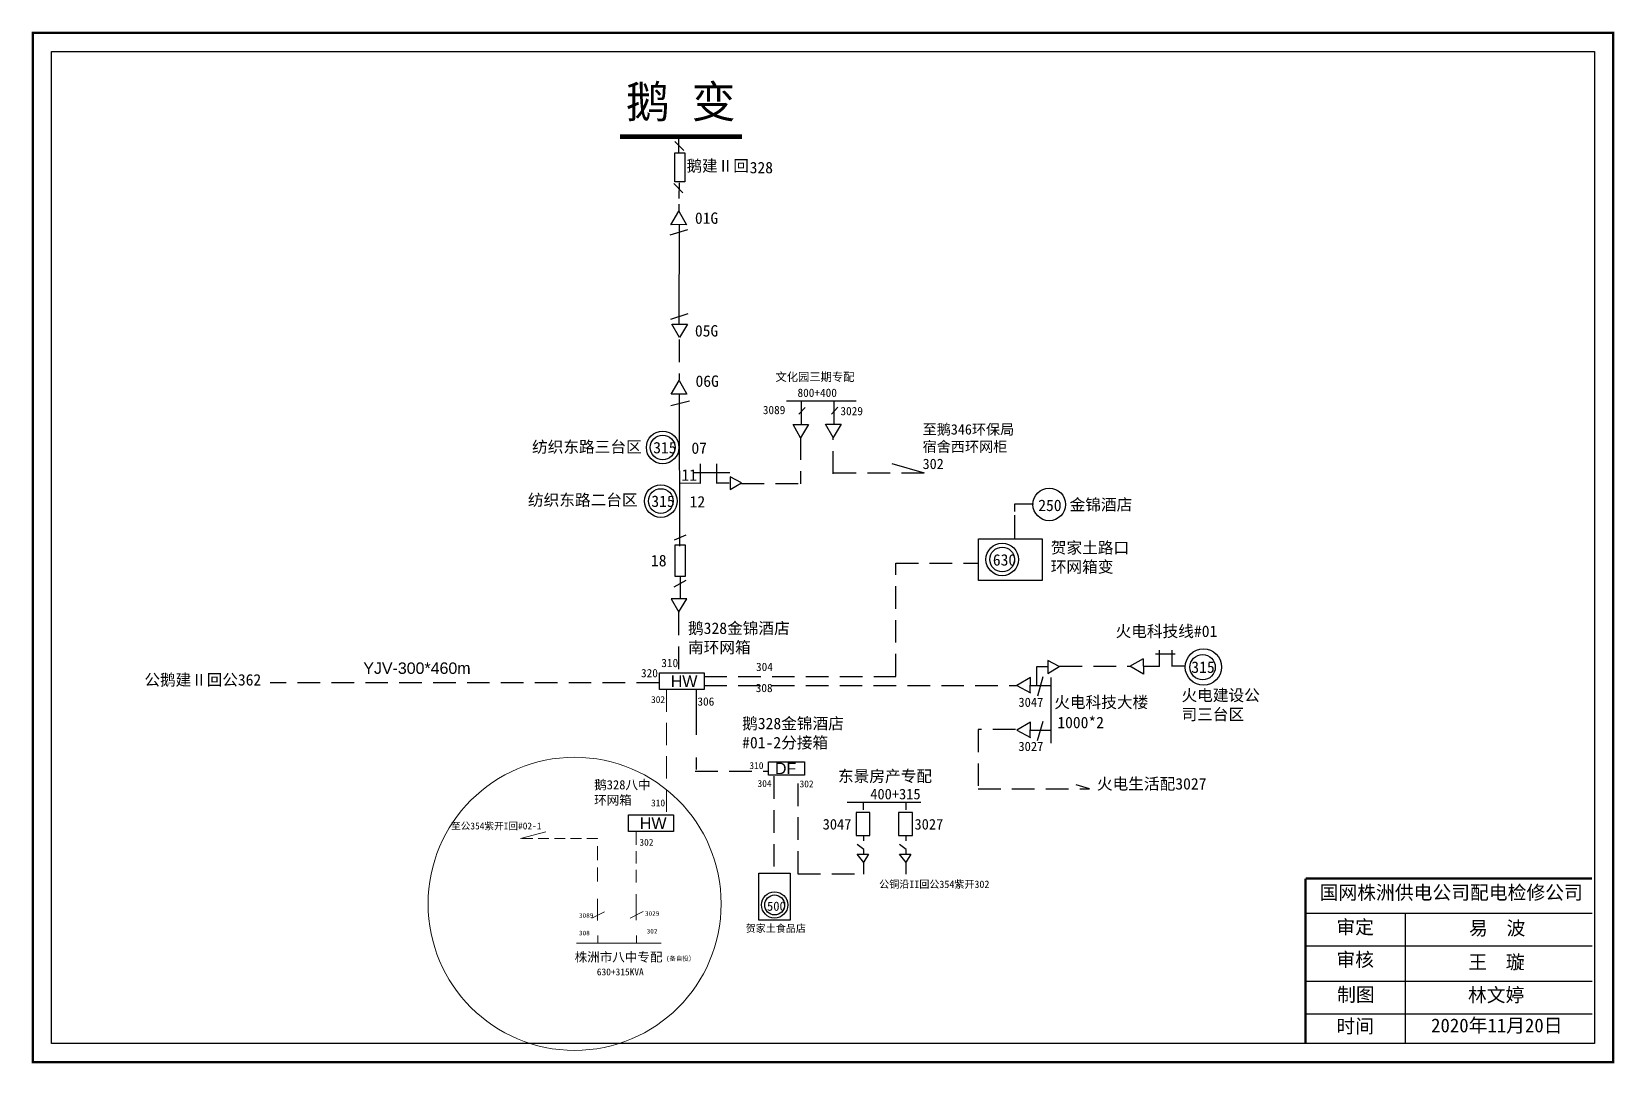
# Model space of a CAD drawing. Extents: x 63 to 408, y 0 to 224.
import ezdxf

# ---------------------------------------------------------------- set-up
doc = ezdxf.new("R2010")
doc.units = 0
doc.header["$LTSCALE"] = 0.774411
doc.header["$MEASUREMENT"] = 0
doc.linetypes.add('ACAD_ISO02W100', pattern=[15, 12, -3])
doc.linetypes.add('DASHED2', pattern=[9.525, 6.35, -3.175])
doc.layers.get('0').update_dxf_attribs({"linetype": 'CONTINUOUS'})
doc.layers.add('0-RefEdit0', color=7, linetype='CONTINUOUS')
doc.layers.add('Layer2', color=1, linetype='CONTINUOUS')
doc.styles.add('HZ', font='')
doc.styles.add('SimSun_txtstyle_1.50_0_0', font='simsun.ttc', dxfattribs={"height": 1.5})
doc.styles.add('SimSun_txtstyle_2.00_0_0', font='simsun.ttc', dxfattribs={"height": 2})
doc.styles.add('宋体_txtstyle_1.00_0_0', font='SIMSUN.TTC', dxfattribs={"height": 1})
doc.styles.add('宋体_txtstyle_1.50_0_0', font='SIMSUN.TTC', dxfattribs={"height": 1.5})
doc.styles.add('宋体_txtstyle_100.00_0_0100', font='SIMSUN.TTC', dxfattribs={"height": 100})
doc.styles.add('宋体_txtstyle_2.00_0_0', font='', dxfattribs={"height": 2})
doc.styles.get('HZ').set_extended_font_data('SimSun')
doc.styles.get('宋体_txtstyle_2.00_0_0').set_extended_font_data('宋体')

msp = doc.modelspace()

# ---------------------------------------------------------------- linework, layer by layer
at = {"linetype": 'Continuous'}
for p, q in [((205.13, 198.42), (203.16, 200.39)), ((204.91, 189.24), (202.95, 191.21)), ((202.29, 182.27), (204.04, 185.21)), ((204.04, 185.21), (205.66, 182.27)), ((205.92, 181.19), (202.1, 180)), ((205.6, 182.31), (202.29, 182.27)), ((202.27, 161.75), (206.09, 162.93)), ((204.15, 157.73), (202.53, 160.67)), ((202.59, 160.62), (205.89, 160.67)), ((205.89, 160.67), (204.15, 157.73)), ((202.37, 145.43), (204.11, 148.37)), ((204.11, 148.37), (205.74, 145.43)), ((205.73, 145.42), (202.37, 145.43)), ((202.27, 142.91), (206.35, 143.96)), ((230.72, 138.77), (230.72, 143.88)), ((237.81, 138.82), (237.81, 143.93)), ((230.51, 135.88), (228.88, 138.84)), ((228.94, 138.8), (232.27, 138.84)), ((232.27, 138.84), (230.51, 135.88)), ((237.6, 135.94), (235.97, 138.9)), ((236.03, 138.85), (239.36, 138.9)), ((239.36, 138.9), (237.6, 135.94)), ((207.34, 128.36), (215.12, 128.36)), ((208.76, 126), (208.76, 130.24)), ((212.29, 126), (212.29, 130.24)), ((257.47, 128.18), (250.49, 130.22)), ((208.76, 126), (204.11, 126.05)), ((215, 126.01), (212.29, 126.01)), ((215.17, 127.45), (215.17, 124.64)), ((217.69, 126.12), (215.17, 127.45)), ((215.17, 124.64), (217.69, 126.12)), ((277.13, 121.55), (281.22, 121.55)), ((277.13, 119.91), (277.13, 121.55)), ((277.13, 113.98), (277.13, 119.09)), ((204.34, 105.68), (204.34, 100.89)), ((281.95, 82), (281.95, 86.14)), ((281.95, 86.14), (284.17, 86.14)), ((284.31, 87.47), (284.31, 84.66)), ((286.83, 86.14), (284.31, 87.47)), ((284.31, 84.66), (286.83, 86.14)), ((199.79, 84.76), (209.54, 84.76)), ((199.79, 81.13), (199.79, 84.76)), ((209.54, 84.76), (209.54, 81.13)), ((282.13, 79.78), (283.36, 83.96)), ((285.08, 69.48), (285.08, 83.75)), ((209.54, 81.13), (199.79, 81.13)), ((280.65, 81.99), (284.83, 81.99)), ((282.12, 70.08), (283.35, 74.26)), ((280.64, 72.29), (284.83, 72.29)), ((193.08, 53.89), (202.83, 53.89)), ((193.08, 50.26), (193.08, 53.89)), ((202.83, 53.89), (202.83, 50.26)), ((202.83, 50.26), (193.08, 50.26)), ((340.44, 32.51), (402.8, 32.51)), ((362.08, 32.5), (362.08, 4.17)), ((340.44, 25.41), (402.8, 25.41)), ((340.44, 17.66), (402.8, 17.66)), ((340.44, 10.56), (402.8, 10.56))]:
    msp.add_line(p, q, dxfattribs=at)
at = {"linetype": 'ACAD_ISO02W100'}
msp.add_line((204, 197.93), (204, 201), dxfattribs=at)
for p, q in [((204.08, 191.35), (204.06, 188)), ((204.05, 186.76), (204.04, 185.24)), ((204.08, 182.16), (204.04, 160.81)), ((204.08, 145.23), (204.14, 112.33)), ((240.7, 56.63), (256.73, 56.65)), ((244.24, 54.93), (244.24, 56.63)), ((253.49, 54.93), (253.49, 56.63))]:
    msp.add_line(p, q)
at = {"linetype": 'DASHED2'}
for p, q in [((204.11, 157.3), (204.11, 148.43)), ((230.53, 136.06), (230.53, 125.87)), ((237.61, 128.1), (237.61, 135.94)), ((257.38, 128.19), (237.66, 128.19)), ((217.69, 126.12), (217.69, 126.12)), ((217.69, 125.97), (230.23, 125.97)), ((251.24, 83.97), (251.24, 108.62)), ((251.24, 108.62), (269.21, 108.62)), ((203.96, 97.87), (203.96, 84.6)), ((286.89, 86.19), (302.32, 86.19)), ((209.56, 83.97), (251.24, 83.97)), ((199.73, 82.63), (115.08, 82.63)), ((209.54, 82.05), (277.86, 82.05)), ((277.27, 72.45), (269.16, 72.45)), ((269.16, 72.45), (269.16, 59.56)), ((207.61, 63.4), (223.29, 63.4)), ((224.68, 62.28), (224.68, 41.24)), ((229.98, 41.04), (229.98, 62.46)), ((269.16, 59.56), (293.39, 59.56)), ((229.95, 41.02), (244.29, 41.02))]:
    msp.add_line(p, q, dxfattribs=at)
at = {"color": 0, "linetype": 'Continuous'}
for p, q in [((227.44, 143.97), (242.64, 143.97)), ((231.52, 142.51), (230.12, 141.02)), ((238.61, 142.57), (237.22, 141.07)), ((302.21, 86.25), (305.16, 87.88)), ((305.16, 84.5), (302.21, 86.25)), ((305.12, 87.82), (305.16, 84.5)), ((293.39, 59.56), (290.48, 60.39))]:
    msp.add_line(p, q, dxfattribs=at)
at = {"color": 7, "linetype": 'Continuous'}
for p, q in [((205.54, 114.72), (202.99, 113.64)), ((205.54, 104.85), (202.92, 103.39)), ((280.55, 83.77), (277.61, 82.03)), ((280.5, 80.46), (280.55, 83.77)), ((277.61, 82.03), (280.55, 80.4)), ((280.54, 74.07), (277.6, 72.33)), ((280.49, 70.76), (280.54, 74.07)), ((277.6, 72.33), (280.54, 70.7)), ((223.52, 62.48), (223.52, 65.4)), ((223.52, 65.4), (231.37, 65.4)), ((231.37, 62.48), (223.52, 62.48)), ((231.37, 65.4), (231.37, 62.48))]:
    msp.add_line(p, q, dxfattribs=at)
at = {"color": 7, "linetype": 'DASHED2'}
for p, q in [((205.8, 100.89), (202.36, 100.87)), ((202.36, 100.87), (204.05, 97.96)), ((204.04, 98.04), (205.78, 100.85))]:
    msp.add_line(p, q, dxfattribs=at)
at = {"color": 0, "linetype": 'DASHED2'}
for p, q in [((308.56, 89.67), (308.56, 86.13)), ((311.3, 89.67), (311.3, 86.13)), ((308.61, 86.17), (305.08, 86.17)), ((312.05, 88.86), (307.77, 88.86)), ((311.34, 86.31), (314.04, 86.31))]:
    msp.add_line(p, q, dxfattribs=at)
at = {"color": 7, "linetype": 'DASHED2', "lineweight": 0, "ltscale": 0.983415}
msp.add_line((201.32, 81.13), (201.32, 53.84), dxfattribs=at)
at = {"color": 7, "linetype": 'Continuous', "lineweight": 0, "ltscale": 0.478416}
msp.add_line((169.57, 48.73), (175.07, 50.17), dxfattribs=at)
at = {"color": 7, "linetype": 'DASHED2', "lineweight": 0, "ltscale": 0.478416}
msp.add_line((186.35, 48.73), (169.57, 48.73), dxfattribs=at)
at = {"color": 7, "linetype": 'DASHED2', "lineweight": 0, "ltscale": 0.629574}
msp.add_line((186.35, 39.35), (186.35, 48.73), dxfattribs=at)
at = {"color": 7, "linetype": 'DASHED2', "lineweight": 0, "ltscale": 0.558024}
msp.add_line((194.77, 39.14), (194.77, 50.26), dxfattribs=at)
at = {"color": 7, "linetype": 'DASHED2', "lineweight": 0, "ltscale": 0.494567}
msp.add_line((186.35, 33.19), (186.35, 36.48), dxfattribs=at)
at = {"color": 7, "linetype": 'Continuous', "lineweight": 0, "ltscale": 0.91541}
for p, q in [((194.77, 36.6), (194.74, 30.95)), ((186.35, 33.19), (186.35, 30.89))]:
    msp.add_line(p, q, dxfattribs=at)
at = {"color": 7, "linetype": 'Continuous', "lineweight": 0, "ltscale": 0.282534}
for p, q in [((187.87, 32.78), (185.07, 31.36)), ((196.25, 32.84), (193.46, 31.43))]:
    msp.add_line(p, q, dxfattribs=at)
at = {"color": 7, "linetype": 'Continuous', "lineweight": 0, "ltscale": 1.121423}
for p, q in [((186.4, 27.59), (186.4, 25.94)), ((194.78, 27.65), (194.78, 26.01)), ((181.77, 25.97), (200.2, 25.93))]:
    msp.add_line(p, q, dxfattribs=at)
at = {"linetype": 'Continuous', "const_width": 0.5}
msp.add_lwpolyline([(63.42, 224.02), (407.39, 224.02), (407.39, 0.06), (63.42, 0.06)], close=True, dxfattribs=at)
at = {"linetype": 'Continuous'}
for points in [[(67.46, 219.98), (403.35, 219.98), (403.35, 4.1), (67.46, 4.1)], [(269.23, 113.96), (283.07, 113.96), (283.07, 104.83), (269.23, 104.83)]]:
    msp.add_lwpolyline(points, close=True, dxfattribs=at)
for points, const_width in [([(191.23, 201.44), (217.75, 201.44)], 1), ([(340.4, 40.02), (340.4, 4.29)], 0.5), ([(340.44, 40.02), (402.8, 40.02)], 0.5)]:
    msp.add_lwpolyline(points, dxfattribs=dict(at, const_width=const_width))
at = {"linetype": 'ACAD_ISO02W100'}
msp.add_lwpolyline([(205.32, 191.57), (203.12, 191.57), (203.12, 197.93), (205.32, 197.93)], close=True, dxfattribs=at)
at = {"color": 7, "linetype": 'Continuous'}
msp.add_lwpolyline([(205.39, 105.7), (203.23, 105.7), (203.23, 112.64), (205.39, 112.64)], close=True, dxfattribs=at)
for points in [[(245.62, 54.4), (242.62, 54.4), (242.62, 49.4), (245.62, 49.4)], [(254.87, 54.4), (251.87, 54.4), (251.87, 49.4), (254.87, 49.4)]]:
    msp.add_lwpolyline(points, close=True)
at = {"color": 0}
msp.add_lwpolyline([(221.47, 41.22), (228.28, 41.22), (228.28, 30.93), (221.47, 30.93)], close=True, dxfattribs=at)
at = {"color": 7, "linetype": 'Continuous'}
for centre, radius in [((200.51, 133.81), 3.55), ((200.51, 133.81), 2.69), ((200.11, 122.15), 3.55), ((200.11, 122.15), 2.69), ((284.64, 121.42), 3.55), ((274.41, 109.44), 3.55), ((274.41, 109.44), 2.69), ((224.88, 34.27), 2.86)]:
    msp.add_circle(centre, radius, dxfattribs=at)
at = {"color": 0}
for centre, radius in [((318.21, 86.04), 3.96), ((318.03, 85.99), 2.76)]:
    msp.add_circle(centre, radius, dxfattribs=at)
at = {"color": 12, "linetype": 'Continuous', "lineweight": 0, "ltscale": 1.292365, "true_color": 0xc00000}
msp.add_circle((181.34, 34.51), 31.89, dxfattribs=at)
at = {"color": 0, "linetype": 'Continuous'}
msp.add_circle((224.88, 34.27), 2.17, dxfattribs=at)
at = {"layer": '0-RefEdit0', "linetype": 'DASHED2', "ltscale": 2}
msp.add_line((207.81, 81.14), (207.81, 63.72), dxfattribs=at)
at = {"layer": 'Layer2', "color": 7, "linetype": 'Continuous'}
for p, q in [((244.26, 48.22), (244.26, 49.25)), ((253.5, 48.22), (253.5, 49.25)), ((244.26, 46.36), (242.81, 47.4)), ((253.5, 46.36), (252.06, 47.4))]:
    msp.add_line(p, q, dxfattribs=at)
at = {"layer": 'Layer2', "color": 0, "linetype": 'Continuous'}
for p, q in [((242.81, 45.33), (245.29, 45.33)), ((244.26, 43.48), (242.81, 45.33)), ((244.26, 45.33), (244.26, 46.36)), ((245.29, 45.33), (244.26, 43.68)), ((252.06, 45.33), (254.53, 45.33)), ((253.5, 43.48), (252.06, 45.33)), ((253.5, 45.33), (253.5, 46.36)), ((254.53, 45.33), (253.5, 43.68))]:
    msp.add_line(p, q, dxfattribs=at)
at = {"layer": 'Layer2', "color": 0, "linetype": 'DASHED2'}
for p, q in [((244.26, 41), (244.26, 43.48)), ((253.51, 41), (253.5, 43.48))]:
    msp.add_line(p, q, dxfattribs=at)

# ---------------------------------------------------------------- texts
at = {"linetype": 'Continuous', "style": 'HZ'}
msp.add_text('金锦酒店', height=2.5, dxfattribs=at).set_placement((289.08, 120.12))
at = {"style": 'HZ'}
for s, height, p in [('18', 2.5, (197.96, 107.94)), ('400+315', 2.3, (245.69, 57.25)), ('3047', 2.3, (235.33, 50.68)), ('3027', 2.3, (255.32, 50.68))]:
    msp.add_text(s, height=height, dxfattribs=at).set_placement(p)
at = {"color": 0, "style": 'HZ'}
for s, p in [('火电科技线#01', (299.08, 92.57)), ('315', (315.56, 84.75)), ('火电科技大楼', (285.73, 77.13))]:
    msp.add_text(s, height=2.5, dxfattribs=at).set_placement(p)
at = {"linetype": 'Continuous', "attachment_point": 1, "style": 'HZ'}
for s, insert, char_height, width in [('鹅 变', (192.5, 212.54), 7, 52.1814), ('01G', (207.53, 184.95), 2.485, 16.7151), ('05G', (207.53, 160.43), 2.485, 16.7151), ('06G', (207.66, 149.48), 2.485, 6.9756), ('{\\H0.8x;文化园三期专配}', (225.06, 150.05), 2.25, 30.4758), ('{\\H0.8x;800+400}', (229.86, 146.61), 2.25, 30.4758), ('{\\H0.8x;3089}', (222.31, 142.86), 2.25, 30.4758), ('{\\H0.8x;3029}', (239.2, 142.62), 2.25, 30.4758), ('07', (206.77, 134.91), 2.485, 6.9756), ('11', (204.59, 129.06), 2.485, 6.9756), ('12', (206.38, 123.24), 2.485, 6.9756), ('250', (282.26, 122.46), 2.485, 3.4673), ('630', (272.38, 110.59), 2.485, 3.4673), ('{\\H0.8048x;3047}', (277.93, 79.37), 2.485, 6.9756), ('1000*2', (286.41, 75.21), 2.485, 3.4673), ('{\\H0.8048x;3027}', (277.93, 69.77), 2.485, 6.9756), ('国网株洲供电公司配电检修公司', (343.49, 38.48), 3, 82.0179), ('500', (223.22, 35), 2, 3.4673), ('审定', (347.14, 30.95), 3, 23.4615), ('易  波', (376.01, 30.73), 3, 23.4615), ('审核', (347.14, 23.89), 3, 23.4615), ('王  璇', (375.86, 23.34), 3, 33.0539), ('制图', (347.3, 16.27), 3, 23.4615), ('林文婷', (375.77, 16.18), 3, 60.45), ('时间', (347.14, 9.39), 3, 23.4615), ('2020年11月20日', (367.76, 9.56), 3, 30.6452)]:
    msp.add_mtext(s, dxfattribs=dict(at, insert=insert, char_height=char_height, width=width))
at = {"color": 0, "linetype": 'Continuous', "char_height": 2.485, "attachment_point": 1, "style": 'HZ'}
for s, insert, width in [('鹅建Ⅱ回', (205.7, 196.32), 25.0843), ('328', (219.45, 195.94), 5.6214), ('{\\fArial|b0|i0|c0|p32;YJV-300*460m}', (135.35, 87.03), 37.5907), ('公鹅建Ⅱ回公362', (87.72, 84.5), 37.5907)]:
    msp.add_mtext(s, dxfattribs=dict(at, insert=insert, width=width))
at = {"insert": (257.09, 138.87), "char_height": 2.25, "width": 22.5267, "attachment_point": 1, "style": 'HZ'}
msp.add_mtext('{\\fSimSun|b0|i0|c134|p2;至鹅346环保局宿舍西环网柜302}', dxfattribs=at)
at = {"linetype": 'DASHED2', "attachment_point": 1}
for s, insert, char_height, width, style in [('{\\fSimSun|b0|i0|c134|p2;纺织东路三台区}', (172.08, 135.19), 2.5, 24.8875, 'HZ'), ('315', (198.45, 135.01), 2.485, 5.7627, 'HZ'), ('{\\fSimSun|b0|i0|c134|p2;纺织东路二台区}', (171.19, 123.64), 2.5, 24.8875, 'HZ'), ('315', (198.05, 123.35), 2.485, 5.7627, 'HZ'), ('\\pt15;贺家土路口环网箱变', (284.98, 113.25), 2.5, 18.2814, 'HZ'), ('\\pt15;鹅328金锦酒店\\P南环网箱', (206.02, 95.73), 2.5, 50.7667, 'HZ'), ('{\\H0.7244x;310}', (200.21, 87.82), 2.485, 5.7627, 'HZ'), ('{\\H0.7244x;304}', (220.82, 86.97), 2.485, 5.7627, 'HZ'), ('{\\H0.7244x;320}', (195.79, 85.61), 2.485, 5.7627, 'HZ'), ('{\\fArial|b0|i0|c0|p32;\\H1.006x;HW}', (202.26, 84.2), 2.485, 5.7627, 'HZ'), ('302', (197.97, 79.71), 1.5, 5.7627, 'SimSun_txtstyle_1.50_0_0'), ('{\\H0.7244x;306}', (208.07, 79.43), 2.485, 5.7627, 'HZ'), ('{\\H0.7244x;308}', (220.76, 82.38), 2.485, 5.7627, 'HZ'), ('\\pt15;鹅328金锦酒店\\P#01-2分接箱', (217.8, 75.01), 2.5, 50.7667, 'HZ'), ('{\\fArial|b0|i0|c0|p32;\\H1.006x;DF}', (224.93, 65.23), 2.485, 22.3205, 'HZ'), ('火电生活配3027', (295.02, 61.88), 2.5, 24.8875, 'HZ'), ('310', (197.98, 57.22), 1.5, 5.7627, 'SimSun_txtstyle_1.50_0_0'), ('{\\fArial|b0|i0|c0|p32;\\H1.006x;HW}', (195.54, 53.33), 2.485, 5.7627, 'HZ')]:
    msp.add_mtext(s, dxfattribs=dict(at, insert=insert, char_height=char_height, width=width, style=style))
at = {"color": 0, "linetype": 'DASHED2', "attachment_point": 1, "style": 'HZ'}
for s, insert, char_height, width in [('火电建设公司三台区', (313.43, 81.15), 2.5, 17.8583), ('公铜沿II回公354紫开302', (247.64, 39.57), 1.6, 26.3049), ('贺家土食品店', (218.59, 29.97), 1.6, 24.5805)]:
    msp.add_mtext(s, dxfattribs=dict(at, insert=insert, char_height=char_height, width=width))
at = {"color": 7, "linetype": 'Continuous', "lineweight": 0, "ltscale": 0.949927, "char_height": 1.5, "attachment_point": 1, "style": '宋体_txtstyle_1.50_0_0'}
for s, insert in [('310', (219.39, 65.35)), ('304', (221.15, 61.44)), ('302', (230.3, 61.36))]:
    msp.add_mtext(s, dxfattribs=dict(at, insert=insert))
at = {"color": 7, "insert": (238.67, 63.55), "char_height": 2.5, "width": 23.9648, "attachment_point": 1, "style": 'HZ'}
msp.add_mtext('东景房产专配', dxfattribs=at)
at = {"color": 7, "linetype": 'DASHED2', "lineweight": 0, "ltscale": 0.983415, "insert": (185.6, 61.42), "char_height": 2, "attachment_point": 1, "style": 'SimSun_txtstyle_2.00_0_0'}
msp.add_mtext('鹅328八中^M^J环网箱', dxfattribs=at)
at = {"color": 12, "linetype": 'Continuous', "lineweight": 0, "ltscale": 1.139345, "true_color": 0xc00000, "insert": (154.45, 52.2), "char_height": 1.5, "attachment_point": 1, "style": '宋体_txtstyle_1.50_0_0'}
msp.add_mtext('至公354紫开I回#02-1', dxfattribs=at)
at = {"color": 7, "linetype": 'DASHED2', "lineweight": 0, "ltscale": 0.558024, "insert": (195.45, 48.64), "char_height": 1.5, "attachment_point": 1, "style": 'SimSun_txtstyle_1.50_0_0'}
msp.add_mtext('302', dxfattribs=at)
at = {"color": 7, "linetype": 'Continuous', "lineweight": 0, "ltscale": 1.009783, "char_height": 1, "attachment_point": 1, "style": '宋体_txtstyle_1.00_0_0'}
for s, insert in [('3089', (182.3, 32.5)), ('3029', (196.66, 32.92)), ('308', (182.3, 28.67)), ('302', (197.03, 29.06))]:
    msp.add_mtext(s, dxfattribs=dict(at, insert=insert))
at = {"color": 7, "linetype": 'Continuous', "lineweight": 0, "ltscale": 0.56099, "attachment_point": 1}
for s, insert, char_height, style in [('株洲市八中专配', (181.36, 23.94), 2, '宋体_txtstyle_2.00_0_0'), ('630+315KVA', (186.18, 20.45), 1.5, '宋体_txtstyle_1.50_0_0')]:
    msp.add_mtext(s, dxfattribs=dict(at, insert=insert, char_height=char_height, style=style))
at = {"color": 4, "linetype": 'Continuous', "lineweight": 0, "ltscale": 0.598615, "true_color": 0x00ffff, "insert": (201.21, 23.11), "char_height": 1, "attachment_point": 1, "style": '宋体_txtstyle_100.00_0_0100'}
msp.add_mtext('(备自投）', dxfattribs=at)

doc.saveas('drawing.dxf')
